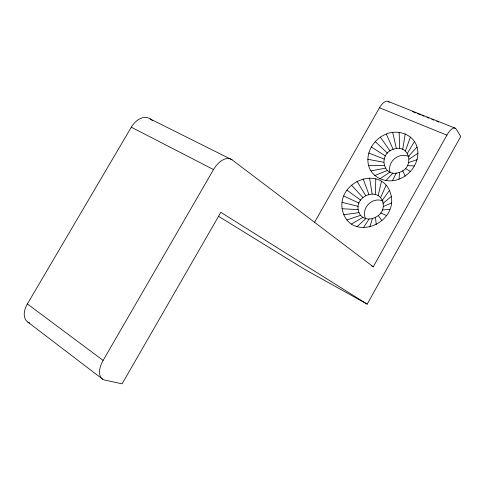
<?xml version="1.0" encoding="UTF-8"?>
<svg xmlns="http://www.w3.org/2000/svg" width="485" height="485" viewBox="0 0 485 485"><rect width="100%" height="100%" fill="white"/><g stroke="black" fill="none" stroke-linecap="round" stroke-linejoin="round"><path stroke-width="0.73" d="M342.125 208.75C337.899 179.668 384.532 163.724 391.346 196.395C396.293 226.065 348.357 242.27 342.125 208.75L358.154 209.599C361.095 226.398 385.872 218.335 383.144 203.385C380.046 186.798 355.614 194.794 358.154 209.599M375.311 194.388L375.808 178.795M398.985 179.183C411.583 174.515 420.707 160.45 417.045 147.028C413.378 134.284 397.918 129.071 386.29 133.999C374.123 138.771 365.344 152.296 368.545 165.409C371.843 178.292 387.242 183.936 398.985 179.183L399.585 172.296C415.081 167.628 409.728 142.869 393.105 149.344C377.815 154.078 383.053 178.571 399.585 172.296M402.732 149.362L405.193 133.878M378.185 195.661L381.477 181.244M369.873 227.01L372.316 218.814M405.375 150.98L410.425 137.012M380.549 197.686L386.163 185.179M392.413 180.741L396.269 173.09M218.305 216.164L304.677 269.363L367.169 304.15L460.75 136.479L456.149 129.046A12.834 4.898 -66.2 0 0 446.909 135.145L373.268 266.786L371.267 265.738M314.595 222.239L379.488 107.755A12.228 5.547 -67 0 1 389.188 102.305M367.169 304.15L220.839 212.333L122.111 383.835L104.863 380.107A19.794 10.919 -52.4 0 1 103.123 360.422L213.527 169.568A18.824 10.925 -62.7 0 1 232.054 159.808L373.268 266.786M29.615 322.998A18.448 11.779 -49.6 0 1 27.378 303.931L131.302 127.203A17.539 11.828 -62.8 0 1 150.144 118.916L232.054 159.808M407.406 153.272L414.475 141.493M363.326 227.714L369.006 219.178M382.241 200.317L389.54 190.344M408.691 156.085L417.045 147.028M385.89 180.614L392.965 173.042M357.039 226.695L365.817 218.68M383.144 203.385L391.346 196.395M409.134 159.225L417.943 153.236M379.876 178.826L389.91 172.151M351.443 224.046L362.968 217.353M383.18 206.671L391.45 202.918M374.772 175.521L387.297 170.49M346.914 219.966L360.64 215.298M408.697 162.481L417.094 159.692M370.916 170.944L385.308 168.174M343.744 214.746L359.003 212.648M382.356 209.956L389.819 209.441M368.545 165.409L384.078 165.361M407.406 165.621L414.542 165.937M367.812 159.304L383.677 162.245M342.155 202.372L358.148 206.343M368.739 153.024L384.138 159.038M388.212 101.456L455.324 128.228M412.208 111.495L415.693 112.89M417.088 113.448L420.574 114.842M421.974 115.394L424.066 116.23M426.855 117.346L428.946 118.182M431.735 119.298L433.832 120.134M436.621 121.244L438.713 122.081M379.488 107.755L446.909 135.145M380.719 213.012L386.569 215.516M343.816 196.043L358.979 203.112M131.302 127.203L213.527 169.568M405.357 168.428L410.462 171.514M371.261 146.979L385.417 155.946M150.144 118.916L152.605 120.68M346.993 190.175L360.597 200.111M27.378 303.931L103.123 360.422M27.821 322.07L102.553 379.131M375.214 141.571L387.436 153.187M351.473 185.137L362.889 197.54M380.331 137.152L390.055 150.932M378.385 215.619L381.925 220.699M356.972 181.269L365.702 195.576M402.689 170.708L405.151 176.037M386.29 133.999L393.105 149.344M363.132 178.826L368.855 194.346M392.704 132.338L396.378 148.519M369.552 177.977L372.128 193.939M375.517 217.595L376.221 224.622M399.149 132.296L399.664 148.525M365.387 218.323A13.04 11.731 -44.8 0 1 368.691 203.93A13.04 11.731 -44.8 0 1 383.144 201.087M389.952 171.914A13.083 11.555 -38.3 0 1 394.99 158.334A13.083 11.555 -38.3 0 1 409.364 156.8"/></g></svg>
